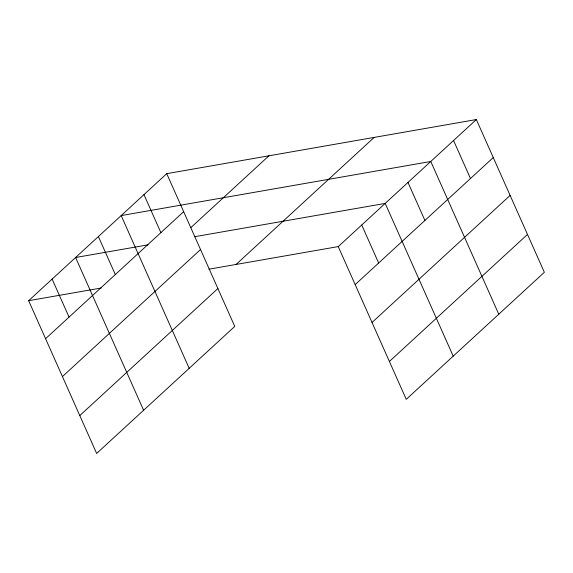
<?xml version="1.0" encoding="UTF-8"?>
<svg xmlns="http://www.w3.org/2000/svg" width="573" height="573" viewBox="0 0 573 573"><rect width="100%" height="100%" fill="white"/><g stroke="black" fill="none" stroke-linecap="round" stroke-linejoin="round"><path stroke-width="0.86" d="M166.743 173.662L234.751 326.409L96.658 453.451L28.65 300.703L166.743 173.662L476.342 119.549L544.35 272.297L406.257 399.338L338.249 246.591L476.342 119.549M45.575 338.715L183.668 211.673M190.788 227.674L268.916 155.806M62.428 376.576L200.529 249.534M236.083 264.447L374.176 137.405M79.797 415.583L217.898 288.541M355.174 284.602L493.267 157.561M372.027 322.463L510.128 195.422M389.396 361.477L527.489 234.436M148.078 244.843L75.6 257.506L143.608 410.254M194.433 236.742L385.199 203.401L453.207 356.141M28.65 300.703L101.127 288.033M208.887 269.203L338.249 246.591M453.558 140.514L470.483 178.525M498.775 314.219L430.774 161.479L121.175 215.584L189.183 368.332M407.983 182.436L424.908 220.447M361.728 224.996L378.646 263.007M143.959 194.627L160.884 232.631M98.391 236.549L115.309 274.56M52.129 279.108L69.047 317.12"/></g></svg>
